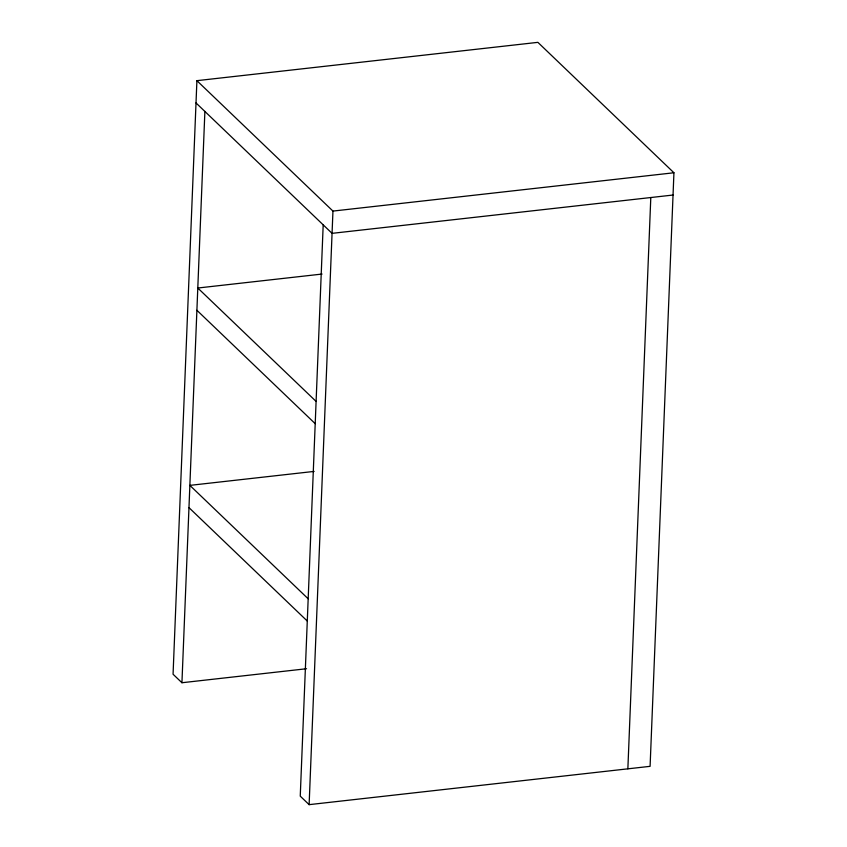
<?xml version="1.0" encoding="UTF-8"?>
<svg xmlns="http://www.w3.org/2000/svg" width="847" height="847" viewBox="0 0 847 847"><rect width="100%" height="100%" fill="white"/><g stroke="black" fill="none" stroke-linecap="round" stroke-linejoin="round"><path stroke-width="1.27" d="M323.194 224.836L300.251 796.148L309.123 804.65L650.094 766.334L673.937 172.767L537.877 42.35L196.906 80.666L173.063 674.233L181.936 682.735L306.55 668.738M181.936 682.735L204.889 111.433M309.123 804.65L332.956 211.083L196.906 80.666M627.86 768.832L650.803 197.531M332.956 211.083L673.937 172.767M673.037 195.032L332.066 233.349L196.006 102.932M322.061 274.057L197.796 288.022L316.1 401.425M314.131 471.408L189.866 485.373L308.17 598.787M196.896 310.277L315.211 423.68M188.976 507.639L307.281 621.042"/></g></svg>
